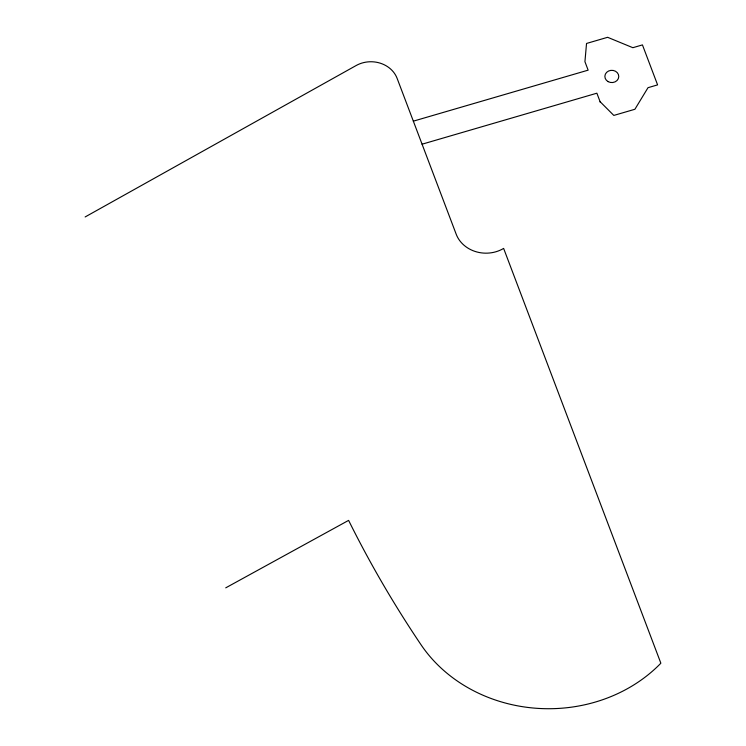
<?xml version="1.0" encoding="UTF-8"?>
<svg xmlns="http://www.w3.org/2000/svg" width="746" height="746" viewBox="0 0 746 746"><rect width="100%" height="100%" fill="white"/><g stroke="black" fill="none" stroke-linecap="round" stroke-linejoin="round"><path stroke-width="1.12" d="M85.137 216.955L356.168 65.517A27.565 24.273 0.6 0 1 397.133 78.395L456.198 234.225A31.369 27.621 0.6 0 0 503.634 248.409L660.863 663.213A148.025 130.336 0.6 0 1 420.986 644.693A1276.415 1123.858 0.6 0 1 348.606 520.382L225.73 587.848M413.34 121.16L588.137 70.152L584.929 61.685L586.533 43.455L607.626 37.3L632.86 47.697L642.446 44.9L657.319 84.158M422.068 144.202L596.875 93.194L600.362 102.398M657.599 84.885L648.013 87.683L634.902 109.27L613.818 115.425L600.082 101.67M608.13 81.631A6.956 6.127 0.6 0 0 618.77 76.67A6.956 6.127 0.6 0 0 608.549 71.029A6.956 6.127 0.6 0 0 608.13 81.631"/></g></svg>
